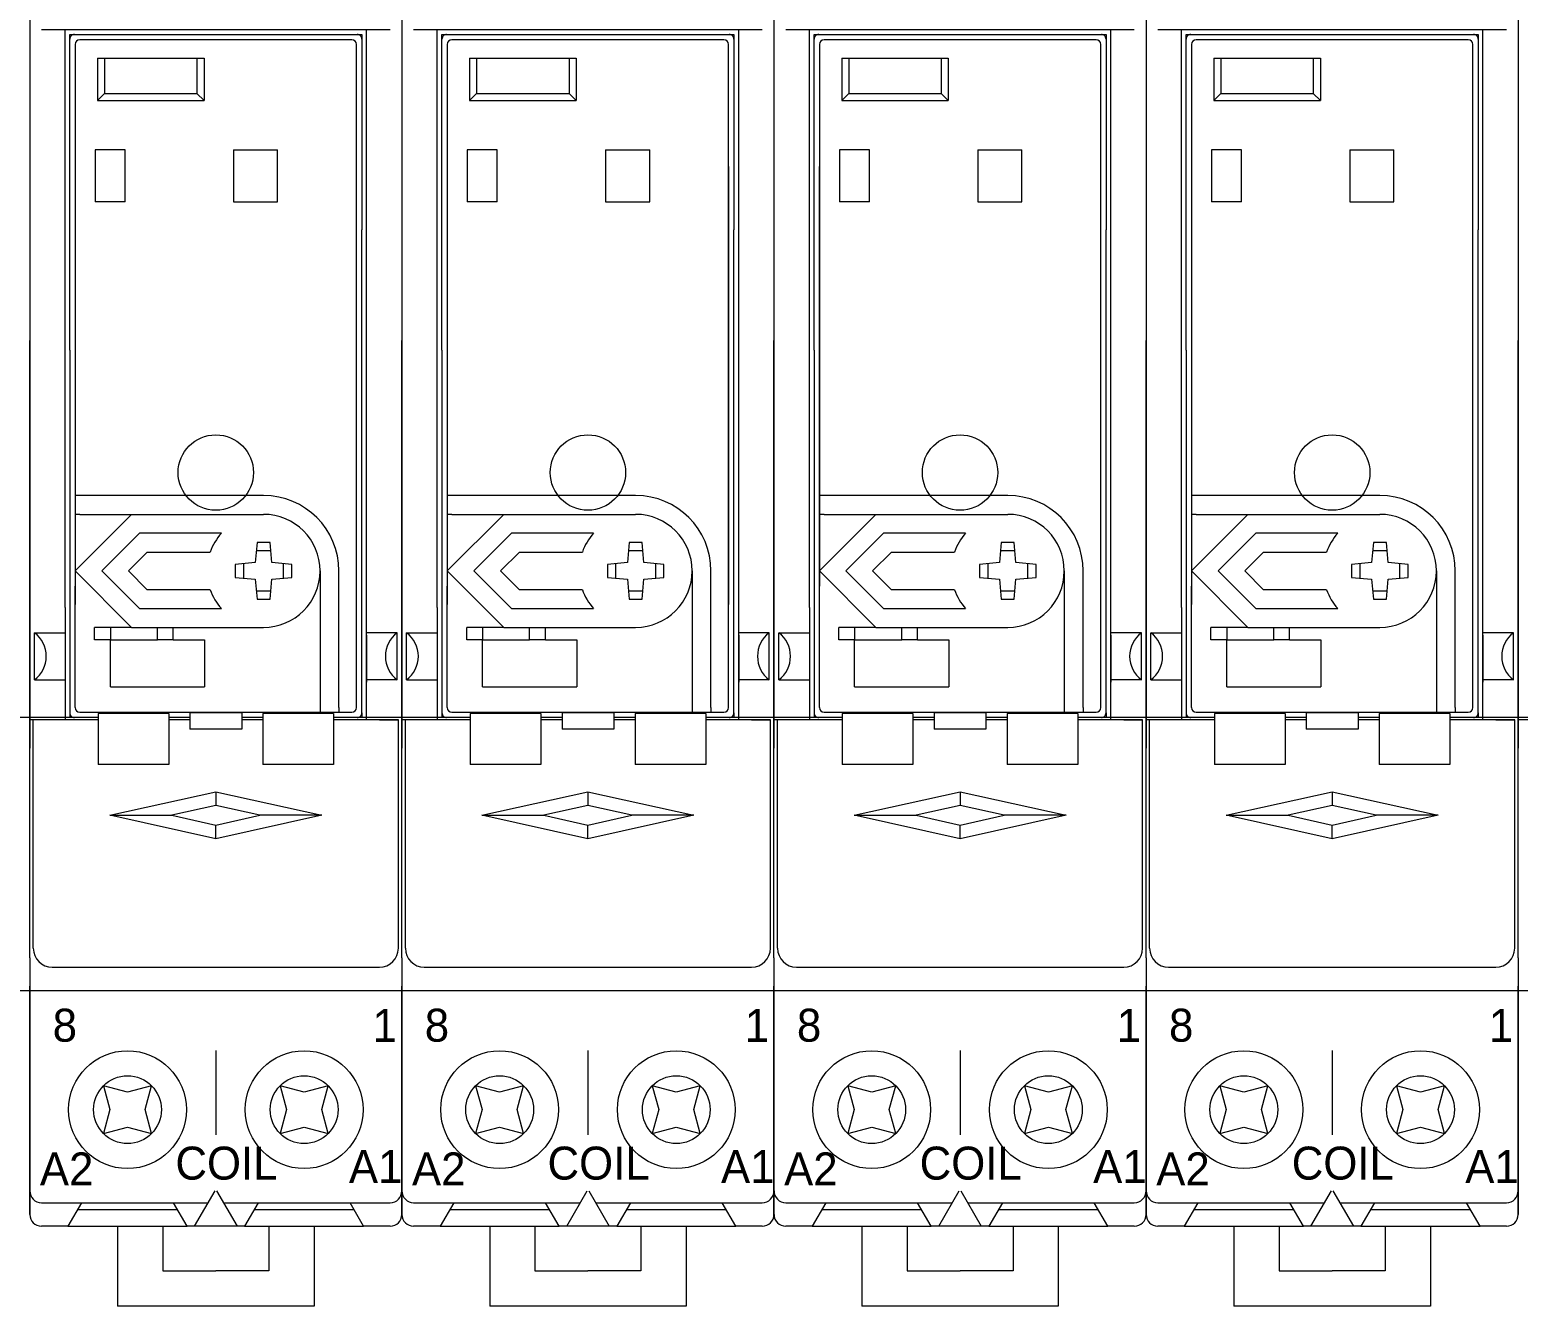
# Model space of a CAD drawing. Header units: millimetres. Extents: x -6000 to 26000, y -6000 to 26000.
# Drawn here: x 130.86 to 139.65, y -4574.49 to -4566.96 of the extents above; entities that cross this region are included whole.
import ezdxf

# ---------------------------------------------------------------- set-up
doc = ezdxf.new("R2010")
doc.units = ezdxf.units.MM
doc.header["$MEASUREMENT"] = 0
doc.linetypes.add('HIDDEN2', pattern=[2.38125, 1.5875, -0.79375])
doc.layers.add('Чертеж и Рисунок_Ном._пера__1', color=7, linetype='Continuous', lineweight=15)
doc.layers.add('Чертеж и Рисунок_Ном._пера__7', color=7, linetype='Continuous', lineweight=15)
doc.styles.add('СГЕНЕРИР_СТИЛЬ_3', font='')
doc.styles.get('СГЕНЕРИР_СТИЛЬ_3').set_extended_font_data('Arial')

msp = doc.modelspace()

# ---------------------------------------------------------------- linework, layer by layer
at = {"layer": 'Чертеж и Рисунок_Ном._пера__7', "color": 7, "linetype": 'Continuous', "lineweight": 15}
for p, q in [((130.8579, -4562.7056), (130.8579, -4568.791)), ((130.8579, -4562.7056), (130.8579, -4568.791)), ((133.0556, -4562.7056), (133.0556, -4568.791)), ((133.0556, -4562.7056), (133.0556, -4568.791)), ((135.2534, -4562.7056), (135.2534, -4568.791)), ((135.2534, -4562.7056), (135.2534, -4568.791)), ((137.4512, -4562.7056), (137.4512, -4568.791)), ((137.4512, -4562.7056), (137.4512, -4568.791)), ((139.649, -4562.7056), (139.649, -4568.791)), ((139.649, -4562.7056), (139.649, -4568.791)), ((132.9861, -4566.9551), (130.9274, -4566.9551)), ((131.0665, -4570.3662), (131.0665, -4566.9551)), ((131.0943, -4567.0107), (131.0943, -4566.9829)), ((131.0943, -4566.9829), (132.8192, -4566.9829)), ((132.7913, -4566.9829), (132.8192, -4566.9829)), ((132.8192, -4566.9829), (132.8192, -4567.0107)), ((132.8192, -4566.9829), (132.8192, -4568.1374)), ((132.847, -4571.0307), (132.847, -4566.9551)), ((135.1839, -4566.9551), (133.1252, -4566.9551)), ((133.2643, -4570.3662), (133.2643, -4566.9551)), ((133.2921, -4567.0107), (133.2921, -4566.9829)), ((133.2921, -4566.9829), (135.0169, -4566.9829)), ((134.9891, -4566.9829), (135.0169, -4566.9829)), ((135.0169, -4566.9829), (135.0169, -4567.0107)), ((135.0169, -4566.9829), (135.0169, -4568.1374)), ((135.0448, -4571.0307), (135.0448, -4566.9551)), ((137.3816, -4566.9551), (135.323, -4566.9551)), ((135.4621, -4570.3662), (135.4621, -4566.9551)), ((135.4899, -4567.0107), (135.4899, -4566.9829)), ((135.4899, -4566.9829), (137.2147, -4566.9829)), ((137.1869, -4566.9829), (137.2147, -4566.9829)), ((137.2147, -4566.9829), (137.2147, -4567.0107)), ((137.2147, -4566.9829), (137.2147, -4568.1374)), ((137.2425, -4571.0307), (137.2425, -4566.9551)), ((139.5794, -4566.9551), (137.5207, -4566.9551)), ((137.6598, -4570.3662), (137.6598, -4566.9551)), ((137.6877, -4567.0107), (137.6877, -4566.9829)), ((137.6877, -4566.9829), (139.4125, -4566.9829)), ((139.3847, -4566.9829), (139.4125, -4566.9829)), ((139.4125, -4566.9829), (139.4125, -4567.0107)), ((139.4125, -4566.9829), (139.4125, -4568.1374)), ((139.4403, -4571.0307), (139.4403, -4566.9551)), ((131.0943, -4567.6923), (131.0943, -4567.0107)), ((131.1256, -4567.042), (131.1256, -4569.7058)), ((132.76, -4567.0142), (131.1534, -4567.0142)), ((132.7879, -4570.9577), (132.7879, -4567.042)), ((133.2921, -4567.6923), (133.2921, -4567.0107)), ((133.3234, -4567.042), (133.3234, -4569.7058)), ((134.9578, -4567.0142), (133.3512, -4567.0142)), ((134.9856, -4570.9577), (134.9856, -4567.042)), ((135.4899, -4567.6923), (135.4899, -4567.0107)), ((135.5212, -4567.042), (135.5212, -4569.7058)), ((137.1556, -4567.0142), (135.549, -4567.0142)), ((137.1834, -4570.9577), (137.1834, -4567.042)), ((137.6877, -4567.6923), (137.6877, -4567.0107)), ((137.719, -4567.042), (137.719, -4569.7058)), ((139.3534, -4567.0142), (137.7468, -4567.0142)), ((139.3812, -4570.9577), (139.3812, -4567.042)), ((131.2578, -4567.122), (131.8872, -4567.122)), ((131.2578, -4567.122), (131.2578, -4567.3724)), ((131.2995, -4567.122), (131.2995, -4567.3306)), ((131.8455, -4567.122), (131.8455, -4567.3306)), ((131.8872, -4567.122), (131.8872, -4567.3724)), ((133.4555, -4567.122), (134.085, -4567.122)), ((133.4555, -4567.122), (133.4555, -4567.3724)), ((133.4973, -4567.122), (133.4973, -4567.3306)), ((134.0432, -4567.122), (134.0432, -4567.3306)), ((134.085, -4567.122), (134.085, -4567.3724)), ((135.6533, -4567.122), (136.2827, -4567.122)), ((135.6533, -4567.122), (135.6533, -4567.3724)), ((135.6951, -4567.122), (135.6951, -4567.3306)), ((136.241, -4567.122), (136.241, -4567.3306)), ((136.2827, -4567.122), (136.2827, -4567.3724)), ((137.8511, -4567.122), (138.4805, -4567.122)), ((137.8511, -4567.122), (137.8511, -4567.3724)), ((137.8928, -4567.122), (137.8928, -4567.3306)), ((138.4388, -4567.122), (138.4388, -4567.3306)), ((138.4805, -4567.122), (138.4805, -4567.3724)), ((131.2578, -4567.3724), (131.2995, -4567.3306)), ((131.2995, -4567.3306), (131.8455, -4567.3306)), ((131.8872, -4567.3724), (131.8455, -4567.3306)), ((133.4555, -4567.3724), (133.4973, -4567.3306)), ((133.4973, -4567.3306), (134.0432, -4567.3306)), ((134.085, -4567.3724), (134.0432, -4567.3306)), ((135.6533, -4567.3724), (135.6951, -4567.3306)), ((135.6951, -4567.3306), (136.241, -4567.3306)), ((136.2827, -4567.3724), (136.241, -4567.3306)), ((137.8511, -4567.3724), (137.8928, -4567.3306)), ((137.8928, -4567.3306), (138.4388, -4567.3306)), ((138.4805, -4567.3724), (138.4388, -4567.3306)), ((131.2578, -4567.3724), (131.8872, -4567.3724)), ((133.4555, -4567.3724), (134.085, -4567.3724)), ((135.6533, -4567.3724), (136.2827, -4567.3724)), ((137.8511, -4567.3724), (138.4805, -4567.3724)), ((131.4212, -4567.6645), (131.2439, -4567.6645)), ((131.2439, -4567.6645), (131.2439, -4567.9705)), ((131.4212, -4567.9705), (131.4212, -4567.6645)), ((132.0611, -4567.6645), (132.3219, -4567.6645)), ((132.0611, -4567.6645), (132.0611, -4567.9705)), ((132.3219, -4567.9705), (132.3219, -4567.6645)), ((133.619, -4567.6645), (133.4416, -4567.6645)), ((133.4416, -4567.6645), (133.4416, -4567.9705)), ((133.619, -4567.9705), (133.619, -4567.6645)), ((134.2588, -4567.6645), (134.5197, -4567.6645)), ((134.2588, -4567.6645), (134.2588, -4567.9705)), ((134.5197, -4567.9705), (134.5197, -4567.6645)), ((135.8168, -4567.6645), (135.6394, -4567.6645)), ((135.6394, -4567.6645), (135.6394, -4567.9705)), ((135.8168, -4567.9705), (135.8168, -4567.6645)), ((136.4566, -4567.6645), (136.7174, -4567.6645)), ((136.4566, -4567.6645), (136.4566, -4567.9705)), ((136.7174, -4567.9705), (136.7174, -4567.6645)), ((138.0145, -4567.6645), (137.8372, -4567.6645)), ((137.8372, -4567.6645), (137.8372, -4567.9705)), ((138.0145, -4567.9705), (138.0145, -4567.6645)), ((138.6544, -4567.6645), (138.9152, -4567.6645)), ((138.6544, -4567.6645), (138.6544, -4567.9705)), ((138.9152, -4567.9705), (138.9152, -4567.6645)), ((131.0943, -4568.1374), (131.0943, -4567.6923)), ((131.1254, -4567.7618), (131.1254, -4570.3491)), ((132.7881, -4570.3491), (132.7881, -4567.7618)), ((133.2921, -4568.1374), (133.2921, -4567.6923)), ((133.3232, -4567.7618), (133.3232, -4570.3491)), ((134.9859, -4570.3491), (134.9859, -4567.7618)), ((135.4899, -4568.1374), (135.4899, -4567.6923)), ((135.521, -4567.7618), (135.521, -4570.3491)), ((137.1836, -4570.3491), (137.1836, -4567.7618)), ((137.6877, -4568.1374), (137.6877, -4567.6923)), ((137.7187, -4567.7618), (137.7187, -4570.3491)), ((139.3814, -4570.3491), (139.3814, -4567.7618)), ((131.4212, -4567.9705), (131.2439, -4567.9705)), ((132.0611, -4567.9705), (132.3219, -4567.9705)), ((133.619, -4567.9705), (133.4416, -4567.9705)), ((134.2588, -4567.9705), (134.5197, -4567.9705)), ((135.8168, -4567.9705), (135.6394, -4567.9705)), ((136.4566, -4567.9705), (136.7174, -4567.9705)), ((138.0145, -4567.9705), (137.8372, -4567.9705)), ((138.6544, -4567.9705), (138.9152, -4567.9705)), ((131.0943, -4568.8468), (131.0943, -4568.1374)), ((132.8192, -4570.989), (132.8192, -4568.1374)), ((133.2921, -4568.8468), (133.2921, -4568.1374)), ((135.0169, -4570.989), (135.0169, -4568.1374)), ((135.4899, -4568.8468), (135.4899, -4568.1374)), ((137.2147, -4570.989), (137.2147, -4568.1374)), ((137.6877, -4568.8468), (137.6877, -4568.1374)), ((139.4125, -4570.989), (139.4125, -4568.1374)), ((130.8579, -4572.4356), (130.8579, -4568.791)), ((130.8579, -4568.791), (130.8579, -4571.0585)), ((133.0556, -4572.4356), (133.0556, -4568.791)), ((133.0556, -4568.791), (133.0556, -4571.0585)), ((135.2534, -4572.4356), (135.2534, -4568.791)), ((135.2534, -4568.791), (135.2534, -4571.0585)), ((137.4512, -4572.4356), (137.4512, -4568.791)), ((137.4512, -4568.791), (137.4512, -4571.0585)), ((139.649, -4572.4356), (139.649, -4568.791)), ((139.649, -4568.791), (139.649, -4571.0585)), ((131.0943, -4568.8468), (131.0943, -4571.0168)), ((133.2921, -4568.8468), (133.2921, -4571.0168)), ((135.4899, -4568.8468), (135.4899, -4571.0168)), ((137.6877, -4568.8468), (137.6877, -4571.0168)), ((131.1534, -4569.7058), (131.1256, -4569.7058)), ((131.1256, -4569.7058), (131.1256, -4569.8171)), ((132.2384, -4569.7058), (131.1534, -4569.7058)), ((133.3512, -4569.7058), (133.3234, -4569.7058)), ((133.3234, -4569.7058), (133.3234, -4569.8171)), ((134.4362, -4569.7058), (133.3512, -4569.7058)), ((135.549, -4569.7058), (135.5212, -4569.7058)), ((135.5212, -4569.7058), (135.5212, -4569.8171)), ((136.634, -4569.7058), (135.549, -4569.7058)), ((137.7468, -4569.7058), (137.719, -4569.7058)), ((137.719, -4569.7058), (137.719, -4569.8171)), ((138.8318, -4569.7058), (137.7468, -4569.7058)), ((131.1534, -4569.8171), (131.1256, -4569.8171)), ((131.1256, -4569.8171), (131.1256, -4570.1509)), ((131.1256, -4570.1509), (131.4595, -4569.8171)), ((131.1534, -4569.8171), (132.2384, -4569.8171)), ((133.3512, -4569.8171), (133.3234, -4569.8171)), ((133.3234, -4569.8171), (133.3234, -4570.1509)), ((133.3234, -4570.1509), (133.6572, -4569.8171)), ((133.3512, -4569.8171), (134.4362, -4569.8171)), ((135.549, -4569.8171), (135.5212, -4569.8171)), ((135.5212, -4569.8171), (135.5212, -4570.1509)), ((135.5212, -4570.1509), (135.855, -4569.8171)), ((135.549, -4569.8171), (136.634, -4569.8171)), ((137.7468, -4569.8171), (137.719, -4569.8171)), ((137.719, -4569.8171), (137.719, -4570.1509)), ((137.719, -4570.1509), (138.0528, -4569.8171)), ((137.7468, -4569.8171), (138.8318, -4569.8171)), ((131.5056, -4569.9283), (131.283, -4570.1509)), ((131.9896, -4569.9283), (131.5056, -4569.9283)), ((133.7033, -4569.9283), (133.4808, -4570.1509)), ((134.1874, -4569.9283), (133.7033, -4569.9283)), ((135.9011, -4569.9283), (135.6786, -4570.1509)), ((136.3851, -4569.9283), (135.9011, -4569.9283)), ((138.0989, -4569.9283), (137.8763, -4570.1509)), ((138.5829, -4569.9283), (138.0989, -4569.9283)), ((131.4404, -4570.1509), (131.5516, -4570.0396)), ((131.5516, -4570.0396), (131.9237, -4570.0396)), ((132.2002, -4569.984), (132.1898, -4570.1023)), ((132.2809, -4570.0324), (132.1959, -4570.0324)), ((132.2767, -4569.984), (132.2002, -4569.984)), ((132.287, -4570.1023), (132.2767, -4569.984)), ((133.6381, -4570.1509), (133.7494, -4570.0396)), ((133.7494, -4570.0396), (134.1215, -4570.0396)), ((134.3979, -4569.984), (134.3876, -4570.1023)), ((134.4787, -4570.0324), (134.3937, -4570.0324)), ((134.4744, -4569.984), (134.3979, -4569.984)), ((134.4848, -4570.1023), (134.4744, -4569.984)), ((135.8359, -4570.1509), (135.9472, -4570.0396)), ((135.9472, -4570.0396), (136.3192, -4570.0396)), ((136.5957, -4569.984), (136.5854, -4570.1023)), ((136.6765, -4570.0324), (136.5915, -4570.0324)), ((136.6722, -4569.984), (136.5957, -4569.984)), ((136.6826, -4570.1023), (136.6722, -4569.984)), ((138.0337, -4570.1509), (138.145, -4570.0396)), ((138.145, -4570.0396), (138.517, -4570.0396)), ((138.7935, -4569.984), (138.7832, -4570.1023)), ((138.8742, -4570.0324), (138.7893, -4570.0324)), ((138.87, -4569.984), (138.7935, -4569.984)), ((138.8804, -4570.1023), (138.87, -4569.984)), ((131.1256, -4570.1509), (131.1256, -4570.2411)), ((131.1256, -4570.1509), (131.4595, -4570.4847)), ((131.283, -4570.1509), (131.5056, -4570.3735)), ((131.5516, -4570.2622), (131.4404, -4570.1509)), ((132.1898, -4570.1023), (132.0715, -4570.1126)), ((132.0715, -4570.1126), (132.0715, -4570.1891)), ((132.12, -4570.1084), (132.12, -4570.1934)), ((132.4053, -4570.1126), (132.287, -4570.1023)), ((132.3569, -4570.1934), (132.3569, -4570.1084)), ((132.4053, -4570.1891), (132.4053, -4570.1126)), ((132.5723, -4570.1509), (132.5723, -4570.9577)), ((132.6835, -4570.9577), (132.6835, -4570.1509)), ((133.3234, -4570.1509), (133.3234, -4570.2411)), ((133.3234, -4570.1509), (133.6572, -4570.4847)), ((133.4808, -4570.1509), (133.7033, -4570.3735)), ((133.7494, -4570.2622), (133.6381, -4570.1509)), ((134.3876, -4570.1023), (134.2693, -4570.1126)), ((134.2693, -4570.1126), (134.2693, -4570.1891)), ((134.3177, -4570.1084), (134.3177, -4570.1934)), ((134.6031, -4570.1126), (134.4848, -4570.1023)), ((134.5547, -4570.1934), (134.5547, -4570.1084)), ((134.6031, -4570.1891), (134.6031, -4570.1126)), ((134.77, -4570.1509), (134.77, -4570.9577)), ((134.8813, -4570.9577), (134.8813, -4570.1509)), ((135.5212, -4570.1509), (135.5212, -4570.2411)), ((135.5212, -4570.1509), (135.855, -4570.4847)), ((135.6786, -4570.1509), (135.9011, -4570.3735)), ((135.9472, -4570.2622), (135.8359, -4570.1509)), ((136.5854, -4570.1023), (136.4671, -4570.1126)), ((136.4671, -4570.1126), (136.4671, -4570.1891)), ((136.5155, -4570.1084), (136.5155, -4570.1934)), ((136.8009, -4570.1126), (136.6826, -4570.1023)), ((136.7524, -4570.1934), (136.7524, -4570.1084)), ((136.8009, -4570.1891), (136.8009, -4570.1126)), ((136.9678, -4570.1509), (136.9678, -4570.9577)), ((137.0791, -4570.9577), (137.0791, -4570.1509)), ((137.719, -4570.1509), (137.719, -4570.2411)), ((137.719, -4570.1509), (138.0528, -4570.4847)), ((137.8763, -4570.1509), (138.0989, -4570.3735)), ((138.145, -4570.2622), (138.0337, -4570.1509)), ((138.7832, -4570.1023), (138.6648, -4570.1126)), ((138.6648, -4570.1126), (138.6648, -4570.1891)), ((138.7133, -4570.1084), (138.7133, -4570.1934)), ((138.9987, -4570.1126), (138.8804, -4570.1023)), ((138.9502, -4570.1934), (138.9502, -4570.1084)), ((138.9987, -4570.1891), (138.9987, -4570.1126)), ((139.1656, -4570.1509), (139.1656, -4570.9577)), ((139.2769, -4570.9577), (139.2769, -4570.1509)), ((132.0715, -4570.1891), (132.1898, -4570.1995)), ((132.1898, -4570.1995), (132.2002, -4570.3178)), ((132.2767, -4570.3178), (132.287, -4570.1995)), ((132.287, -4570.1995), (132.4053, -4570.1891)), ((134.2693, -4570.1891), (134.3876, -4570.1995)), ((134.3876, -4570.1995), (134.3979, -4570.3178)), ((134.4744, -4570.3178), (134.4848, -4570.1995)), ((134.4848, -4570.1995), (134.6031, -4570.1891)), ((136.4671, -4570.1891), (136.5854, -4570.1995)), ((136.5854, -4570.1995), (136.5957, -4570.3178)), ((136.6722, -4570.3178), (136.6826, -4570.1995)), ((136.6826, -4570.1995), (136.8009, -4570.1891)), ((138.6648, -4570.1891), (138.7832, -4570.1995)), ((138.7832, -4570.1995), (138.7935, -4570.3178)), ((138.87, -4570.3178), (138.8804, -4570.1995)), ((138.8804, -4570.1995), (138.9987, -4570.1891)), ((131.1256, -4570.9577), (131.1256, -4570.2411)), ((131.9237, -4570.2622), (131.5516, -4570.2622)), ((132.1959, -4570.2694), (132.2809, -4570.2694)), ((132.2002, -4570.3178), (132.2767, -4570.3178)), ((133.3234, -4570.9577), (133.3234, -4570.2411)), ((134.1215, -4570.2622), (133.7494, -4570.2622)), ((134.3937, -4570.2694), (134.4787, -4570.2694)), ((134.3979, -4570.3178), (134.4744, -4570.3178)), ((135.5212, -4570.9577), (135.5212, -4570.2411)), ((136.3192, -4570.2622), (135.9472, -4570.2622)), ((136.5915, -4570.2694), (136.6765, -4570.2694)), ((136.5957, -4570.3178), (136.6722, -4570.3178)), ((137.719, -4570.9577), (137.719, -4570.2411)), ((138.517, -4570.2622), (138.145, -4570.2622)), ((138.7893, -4570.2694), (138.8742, -4570.2694)), ((138.7935, -4570.3178), (138.87, -4570.3178)), ((131.0665, -4570.3662), (131.0665, -4571.0307)), ((131.5056, -4570.3735), (131.9896, -4570.3735)), ((133.2643, -4570.3662), (133.2643, -4571.0307)), ((133.7033, -4570.3735), (134.1874, -4570.3735)), ((135.4621, -4570.3662), (135.4621, -4571.0307)), ((135.9011, -4570.3735), (136.3851, -4570.3735)), ((137.6598, -4570.3662), (137.6598, -4571.0307)), ((138.0989, -4570.3735), (138.5829, -4570.3735)), ((131.3343, -4570.4847), (131.2411, -4570.4847)), ((131.2411, -4570.5578), (131.2411, -4570.4847)), ((131.3343, -4570.4847), (131.3343, -4570.5578)), ((131.4595, -4570.4847), (131.3343, -4570.4847)), ((131.4595, -4570.4847), (132.2384, -4570.4847)), ((131.6125, -4570.5578), (131.6125, -4570.4847)), ((131.7056, -4570.5578), (131.7056, -4570.4847)), ((133.532, -4570.4847), (133.4389, -4570.4847)), ((133.4389, -4570.5578), (133.4389, -4570.4847)), ((133.532, -4570.4847), (133.532, -4570.5578)), ((133.6572, -4570.4847), (133.532, -4570.4847)), ((133.6572, -4570.4847), (134.4362, -4570.4847)), ((133.8102, -4570.5578), (133.8102, -4570.4847)), ((133.9034, -4570.5578), (133.9034, -4570.4847)), ((135.7298, -4570.4847), (135.6366, -4570.4847)), ((135.6366, -4570.5578), (135.6366, -4570.4847)), ((135.7298, -4570.4847), (135.7298, -4570.5578)), ((135.855, -4570.4847), (135.7298, -4570.4847)), ((135.855, -4570.4847), (136.634, -4570.4847)), ((136.008, -4570.5578), (136.008, -4570.4847)), ((136.1012, -4570.5578), (136.1012, -4570.4847)), ((137.9276, -4570.4847), (137.8344, -4570.4847)), ((137.8344, -4570.5578), (137.8344, -4570.4847)), ((137.9276, -4570.4847), (137.9276, -4570.5578)), ((138.0528, -4570.4847), (137.9276, -4570.4847)), ((138.0528, -4570.4847), (138.8318, -4570.4847)), ((138.2058, -4570.5578), (138.2058, -4570.4847)), ((138.299, -4570.5578), (138.299, -4570.4847)), ((130.8857, -4570.7942), (130.8857, -4570.516)), ((130.8857, -4570.516), (131.0665, -4570.516)), ((131.3343, -4570.5578), (131.2411, -4570.5578)), ((131.3343, -4570.5578), (131.6125, -4570.5578)), ((131.3343, -4570.836), (131.3343, -4570.5578)), ((131.7056, -4570.5578), (131.6125, -4570.5578)), ((131.7056, -4570.5578), (131.8134, -4570.5578)), ((131.8134, -4570.5578), (131.8907, -4570.5578)), ((131.8907, -4570.5578), (131.8907, -4570.836)), ((133.0278, -4570.516), (132.847, -4570.516)), ((132.847, -4570.5299), (132.847, -4570.8081)), ((133.0278, -4570.7942), (133.0278, -4570.516)), ((133.0834, -4570.7942), (133.0834, -4570.516)), ((133.0834, -4570.516), (133.2643, -4570.516)), ((133.532, -4570.5578), (133.4389, -4570.5578)), ((133.532, -4570.5578), (133.8102, -4570.5578)), ((133.532, -4570.836), (133.532, -4570.5578)), ((133.9034, -4570.5578), (133.8102, -4570.5578)), ((133.9034, -4570.5578), (134.0112, -4570.5578)), ((134.0112, -4570.5578), (134.0884, -4570.5578)), ((134.0884, -4570.5578), (134.0884, -4570.836)), ((135.2256, -4570.516), (135.0448, -4570.516)), ((135.0448, -4570.5299), (135.0448, -4570.8081)), ((135.2256, -4570.7942), (135.2256, -4570.516)), ((135.2812, -4570.7942), (135.2812, -4570.516)), ((135.2812, -4570.516), (135.4621, -4570.516)), ((135.7298, -4570.5578), (135.6366, -4570.5578)), ((135.7298, -4570.5578), (136.008, -4570.5578)), ((135.7298, -4570.836), (135.7298, -4570.5578)), ((136.1012, -4570.5578), (136.008, -4570.5578)), ((136.1012, -4570.5578), (136.209, -4570.5578)), ((136.209, -4570.5578), (136.2862, -4570.5578)), ((136.2862, -4570.5578), (136.2862, -4570.836)), ((137.4234, -4570.516), (137.2425, -4570.516)), ((137.2425, -4570.5299), (137.2425, -4570.8081)), ((137.4234, -4570.7942), (137.4234, -4570.516)), ((137.479, -4570.7942), (137.479, -4570.516)), ((137.479, -4570.516), (137.6598, -4570.516)), ((137.9276, -4570.5578), (137.8344, -4570.5578)), ((137.9276, -4570.5578), (138.2058, -4570.5578)), ((137.9276, -4570.836), (137.9276, -4570.5578)), ((138.299, -4570.5578), (138.2058, -4570.5578)), ((138.299, -4570.5578), (138.4067, -4570.5578)), ((138.4067, -4570.5578), (138.484, -4570.5578)), ((138.484, -4570.5578), (138.484, -4570.836)), ((139.6212, -4570.516), (139.4403, -4570.516)), ((139.4403, -4570.5299), (139.4403, -4570.8081)), ((139.6212, -4570.7942), (139.6212, -4570.516)), ((130.8857, -4570.7942), (131.0665, -4570.7942)), ((131.3343, -4570.836), (131.8879, -4570.836)), ((131.8879, -4570.836), (131.8907, -4570.836)), ((133.0278, -4570.7942), (132.847, -4570.7942)), ((133.0834, -4570.7942), (133.2643, -4570.7942)), ((133.532, -4570.836), (134.0857, -4570.836)), ((134.0857, -4570.836), (134.0884, -4570.836)), ((135.2256, -4570.7942), (135.0448, -4570.7942)), ((135.2812, -4570.7942), (135.4621, -4570.7942)), ((135.7298, -4570.836), (136.2835, -4570.836)), ((136.2835, -4570.836), (136.2862, -4570.836)), ((137.4234, -4570.7942), (137.2425, -4570.7942)), ((137.479, -4570.7942), (137.6598, -4570.7942)), ((137.9276, -4570.836), (138.4813, -4570.836)), ((138.4813, -4570.836), (138.484, -4570.836)), ((139.6212, -4570.7942), (139.4403, -4570.7942)), ((130.8579, -4570.9194), (130.8579, -4571.0585)), ((133.0556, -4570.9194), (133.0556, -4571.0585)), ((135.2534, -4570.9194), (135.2534, -4571.0585)), ((137.4512, -4570.9194), (137.4512, -4571.0585)), ((139.649, -4570.9194), (139.649, -4571.0585)), ((130.8579, -4571.0168), (130.4545, -4571.0168)), ((131.2612, -4571.0168), (130.8579, -4571.0168)), ((131.2612, -4571.0168), (131.0943, -4571.0168)), ((131.1534, -4570.9855), (131.928, -4570.9855)), ((131.2612, -4570.9937), (131.2612, -4571.295)), ((131.6785, -4570.9937), (131.2612, -4570.9937)), ((131.6785, -4570.9937), (131.6785, -4571.295)), ((131.8037, -4571.0168), (131.6785, -4571.0168)), ((131.8037, -4570.9889), (131.8037, -4571.0863)), ((132.1098, -4570.9889), (131.8037, -4570.9889)), ((131.928, -4570.9855), (132.5723, -4570.9855)), ((132.1098, -4570.9889), (132.1098, -4571.0863)), ((132.2349, -4571.0168), (132.1098, -4571.0168)), ((132.2349, -4571.0168), (132.1098, -4571.0168)), ((132.6522, -4570.9937), (132.2349, -4570.9937)), ((132.2349, -4570.9937), (132.2349, -4571.295)), ((132.5723, -4570.9577), (132.5723, -4570.9855)), ((132.5723, -4570.9855), (132.6835, -4570.9855)), ((132.6522, -4570.9937), (132.6522, -4571.295)), ((132.8192, -4571.0168), (132.6522, -4571.0168)), ((133.0556, -4571.0168), (132.6522, -4571.0168)), ((132.6835, -4570.9577), (132.6835, -4570.9855)), ((132.6835, -4570.9855), (132.76, -4570.9855)), ((132.8192, -4570.989), (132.8192, -4571.0168)), ((133.459, -4571.0168), (133.0556, -4571.0168)), ((133.459, -4571.0168), (133.2921, -4571.0168)), ((133.3512, -4570.9855), (134.1258, -4570.9855)), ((133.459, -4570.9937), (133.459, -4571.295)), ((133.8763, -4570.9937), (133.459, -4570.9937)), ((133.8763, -4570.9937), (133.8763, -4571.295)), ((134.0015, -4571.0168), (133.8763, -4571.0168)), ((134.0015, -4570.9889), (134.0015, -4571.0863)), ((134.3075, -4570.9889), (134.0015, -4570.9889)), ((134.1258, -4570.9855), (134.77, -4570.9855)), ((134.3075, -4570.9889), (134.3075, -4571.0863)), ((134.4327, -4571.0168), (134.3075, -4571.0168)), ((134.4327, -4571.0168), (134.3075, -4571.0168)), ((134.85, -4570.9937), (134.4327, -4570.9937)), ((134.4327, -4570.9937), (134.4327, -4571.295)), ((134.77, -4570.9577), (134.77, -4570.9855)), ((134.77, -4570.9855), (134.8813, -4570.9855)), ((134.85, -4570.9937), (134.85, -4571.295)), ((135.0169, -4571.0168), (134.85, -4571.0168)), ((135.2534, -4571.0168), (134.85, -4571.0168)), ((134.8813, -4570.9577), (134.8813, -4570.9855)), ((134.8813, -4570.9855), (134.9578, -4570.9855)), ((135.0169, -4570.989), (135.0169, -4571.0168)), ((135.6568, -4571.0168), (135.2534, -4571.0168)), ((135.6568, -4571.0168), (135.4899, -4571.0168)), ((135.549, -4570.9855), (136.3236, -4570.9855)), ((135.6568, -4570.9937), (135.6568, -4571.295)), ((136.0741, -4570.9937), (135.6568, -4570.9937)), ((136.0741, -4570.9937), (136.0741, -4571.295)), ((136.1993, -4571.0168), (136.0741, -4571.0168)), ((136.1993, -4570.9889), (136.1993, -4571.0863)), ((136.5053, -4570.9889), (136.1993, -4570.9889)), ((136.3236, -4570.9855), (136.9678, -4570.9855)), ((136.5053, -4570.9889), (136.5053, -4571.0863)), ((136.6305, -4571.0168), (136.5053, -4571.0168)), ((136.6305, -4571.0168), (136.5053, -4571.0168)), ((137.0478, -4570.9937), (136.6305, -4570.9937)), ((136.6305, -4570.9937), (136.6305, -4571.295)), ((136.9678, -4570.9577), (136.9678, -4570.9855)), ((136.9678, -4570.9855), (137.0791, -4570.9855)), ((137.0478, -4570.9937), (137.0478, -4571.295)), ((137.2147, -4571.0168), (137.0478, -4571.0168)), ((137.4512, -4571.0168), (137.0478, -4571.0168)), ((137.0791, -4570.9577), (137.0791, -4570.9855)), ((137.0791, -4570.9855), (137.1556, -4570.9855)), ((137.2147, -4570.989), (137.2147, -4571.0168)), ((137.8546, -4571.0168), (137.4512, -4571.0168)), ((137.8546, -4571.0168), (137.6877, -4571.0168)), ((137.7468, -4570.9855), (138.5214, -4570.9855)), ((137.8546, -4570.9937), (137.8546, -4571.295)), ((138.2719, -4570.9937), (137.8546, -4570.9937)), ((138.2719, -4570.9937), (138.2719, -4571.295)), ((138.3971, -4571.0168), (138.2719, -4571.0168)), ((138.3971, -4570.9889), (138.3971, -4571.0863)), ((138.7031, -4570.9889), (138.3971, -4570.9889)), ((138.5214, -4570.9855), (139.1656, -4570.9855)), ((138.7031, -4570.9889), (138.7031, -4571.0863)), ((138.8283, -4571.0168), (138.7031, -4571.0168)), ((138.8283, -4571.0168), (138.7031, -4571.0168)), ((139.2456, -4570.9937), (138.8283, -4570.9937)), ((138.8283, -4570.9937), (138.8283, -4571.295)), ((139.1656, -4570.9577), (139.1656, -4570.9855)), ((139.1656, -4570.9855), (139.2769, -4570.9855)), ((139.2456, -4570.9937), (139.2456, -4571.295)), ((139.4125, -4571.0168), (139.2456, -4571.0168)), ((139.649, -4571.0168), (139.2456, -4571.0168)), ((139.2769, -4570.9577), (139.2769, -4570.9855)), ((139.2769, -4570.9855), (139.3534, -4570.9855)), ((139.4125, -4570.989), (139.4125, -4571.0168)), ((140.0524, -4571.0168), (139.649, -4571.0168)), ((131.2612, -4571.0307), (130.8579, -4571.0307)), ((130.8579, -4571.0585), (130.8579, -4571.1976)), ((130.8579, -4571.0585), (130.8579, -4571.1976)), ((130.8579, -4572.4356), (130.8579, -4571.1142)), ((130.99, -4571.0307), (130.8787, -4571.0307)), ((130.8787, -4571.5871), (130.8787, -4571.0307)), ((131.2612, -4571.0307), (130.99, -4571.0307)), ((131.8037, -4571.0307), (131.6785, -4571.0307)), ((131.8037, -4571.0307), (131.6785, -4571.0307)), ((132.1098, -4571.0863), (131.8037, -4571.0863)), ((132.2349, -4571.0307), (132.1098, -4571.0307)), ((132.2349, -4571.0307), (132.1098, -4571.0307)), ((133.0348, -4571.0307), (132.6522, -4571.0307)), ((132.9235, -4571.0307), (132.6522, -4571.0307)), ((132.9235, -4571.0307), (133.0348, -4571.0307)), ((133.0348, -4571.5871), (133.0348, -4571.0307)), ((133.459, -4571.0307), (133.0556, -4571.0307)), ((133.0556, -4571.0585), (133.0556, -4571.1976)), ((133.0556, -4571.0585), (133.0556, -4571.1976)), ((133.0556, -4572.4356), (133.0556, -4571.1142)), ((133.1878, -4571.0307), (133.0765, -4571.0307)), ((133.0765, -4571.5871), (133.0765, -4571.0307)), ((133.459, -4571.0307), (133.1878, -4571.0307)), ((134.0015, -4571.0307), (133.8763, -4571.0307)), ((134.0015, -4571.0307), (133.8763, -4571.0307)), ((134.3075, -4571.0863), (134.0015, -4571.0863)), ((134.4327, -4571.0307), (134.3075, -4571.0307)), ((134.4327, -4571.0307), (134.3075, -4571.0307)), ((135.2325, -4571.0307), (134.85, -4571.0307)), ((135.1213, -4571.0307), (134.85, -4571.0307)), ((135.1213, -4571.0307), (135.2325, -4571.0307)), ((135.2325, -4571.5871), (135.2325, -4571.0307)), ((135.6568, -4571.0307), (135.2534, -4571.0307)), ((135.2534, -4571.0585), (135.2534, -4571.1976)), ((135.2534, -4571.0585), (135.2534, -4571.1976)), ((135.2534, -4572.4356), (135.2534, -4571.1142)), ((135.3856, -4571.0307), (135.2743, -4571.0307)), ((135.2743, -4571.5871), (135.2743, -4571.0307)), ((135.6568, -4571.0307), (135.3856, -4571.0307)), ((136.1993, -4571.0307), (136.0741, -4571.0307)), ((136.1993, -4571.0307), (136.0741, -4571.0307)), ((136.5053, -4571.0863), (136.1993, -4571.0863)), ((136.6305, -4571.0307), (136.5053, -4571.0307)), ((136.6305, -4571.0307), (136.5053, -4571.0307)), ((137.4303, -4571.0307), (137.0478, -4571.0307)), ((137.319, -4571.0307), (137.0478, -4571.0307)), ((137.319, -4571.0307), (137.4303, -4571.0307)), ((137.4303, -4571.5871), (137.4303, -4571.0307)), ((137.8546, -4571.0307), (137.4512, -4571.0307)), ((137.4512, -4571.0585), (137.4512, -4571.1976)), ((137.4512, -4571.0585), (137.4512, -4571.1976)), ((137.4512, -4572.4356), (137.4512, -4571.1142)), ((137.5833, -4571.0307), (137.4721, -4571.0307)), ((137.4721, -4571.5871), (137.4721, -4571.0307)), ((137.8546, -4571.0307), (137.5833, -4571.0307)), ((138.3971, -4571.0307), (138.2719, -4571.0307)), ((138.3971, -4571.0307), (138.2719, -4571.0307)), ((138.7031, -4571.0863), (138.3971, -4571.0863)), ((138.8283, -4571.0307), (138.7031, -4571.0307)), ((138.8283, -4571.0307), (138.7031, -4571.0307)), ((139.6281, -4571.0307), (139.2456, -4571.0307)), ((139.5168, -4571.0307), (139.2456, -4571.0307)), ((139.5168, -4571.0307), (139.6281, -4571.0307)), ((139.6281, -4571.5871), (139.6281, -4571.0307)), ((140.0524, -4571.0307), (139.649, -4571.0307)), ((139.649, -4571.0585), (139.649, -4571.1976)), ((139.649, -4571.0585), (139.649, -4571.1976)), ((139.649, -4572.4356), (139.649, -4571.1142)), ((131.6785, -4571.295), (131.2612, -4571.295)), ((132.6522, -4571.295), (132.2349, -4571.295)), ((133.8763, -4571.295), (133.459, -4571.295)), ((134.85, -4571.295), (134.4327, -4571.295)), ((136.0741, -4571.295), (135.6568, -4571.295)), ((137.0478, -4571.295), (136.6305, -4571.295)), ((138.2719, -4571.295), (137.8546, -4571.295)), ((139.2456, -4571.295), (138.8283, -4571.295)), ((131.3308, -4571.5941), (131.9567, -4571.455)), ((131.9567, -4571.455), (132.5827, -4571.5941)), ((131.9567, -4571.455), (131.9567, -4571.5364)), ((133.5286, -4571.5941), (134.1545, -4571.455)), ((134.1545, -4571.455), (134.7805, -4571.5941)), ((134.1545, -4571.455), (134.1545, -4571.5364)), ((135.7263, -4571.5941), (136.3523, -4571.455)), ((136.3523, -4571.455), (136.9783, -4571.5941)), ((136.3523, -4571.455), (136.3523, -4571.5364)), ((137.9241, -4571.5941), (138.5501, -4571.455)), ((138.5501, -4571.455), (139.176, -4571.5941)), ((138.5501, -4571.455), (138.5501, -4571.5364)), ((131.9567, -4571.5364), (131.6971, -4571.5941)), ((132.2164, -4571.5941), (131.9567, -4571.5364)), ((134.1545, -4571.5364), (133.8949, -4571.5941)), ((134.4142, -4571.5941), (134.1545, -4571.5364)), ((136.3523, -4571.5364), (136.0927, -4571.5941)), ((136.6119, -4571.5941), (136.3523, -4571.5364)), ((138.5501, -4571.5364), (138.2904, -4571.5941)), ((138.8097, -4571.5941), (138.5501, -4571.5364)), ((130.8787, -4572.38), (130.8787, -4571.5871)), ((131.9567, -4571.7332), (131.3308, -4571.5941)), ((131.3308, -4571.5941), (131.6971, -4571.5941)), ((131.6971, -4571.5941), (131.9567, -4571.6518)), ((132.5827, -4571.5941), (131.9567, -4571.7332)), ((131.9567, -4571.6518), (132.2164, -4571.5941)), ((132.5827, -4571.5941), (132.2164, -4571.5941)), ((133.0348, -4572.38), (133.0348, -4571.5871)), ((133.0765, -4572.38), (133.0765, -4571.5871)), ((134.1545, -4571.7332), (133.5286, -4571.5941)), ((133.5286, -4571.5941), (133.8949, -4571.5941)), ((133.8949, -4571.5941), (134.1545, -4571.6518)), ((134.7805, -4571.5941), (134.1545, -4571.7332)), ((134.1545, -4571.6518), (134.4142, -4571.5941)), ((134.7805, -4571.5941), (134.4142, -4571.5941)), ((135.2325, -4572.38), (135.2325, -4571.5871)), ((135.2743, -4572.38), (135.2743, -4571.5871)), ((136.3523, -4571.7332), (135.7263, -4571.5941)), ((135.7263, -4571.5941), (136.0927, -4571.5941)), ((136.0927, -4571.5941), (136.3523, -4571.6518)), ((136.9783, -4571.5941), (136.3523, -4571.7332)), ((136.3523, -4571.6518), (136.6119, -4571.5941)), ((136.9783, -4571.5941), (136.6119, -4571.5941)), ((137.4303, -4572.38), (137.4303, -4571.5871)), ((137.4721, -4572.38), (137.4721, -4571.5871)), ((138.5501, -4571.7332), (137.9241, -4571.5941)), ((137.9241, -4571.5941), (138.2904, -4571.5941)), ((138.2904, -4571.5941), (138.5501, -4571.6518)), ((139.176, -4571.5941), (138.5501, -4571.7332)), ((138.5501, -4571.6518), (138.8097, -4571.5941)), ((139.176, -4571.5941), (138.8097, -4571.5941)), ((139.6281, -4572.38), (139.6281, -4571.5871)), ((131.9567, -4571.7332), (131.9567, -4571.6518)), ((134.1545, -4571.7332), (134.1545, -4571.6518)), ((136.3523, -4571.7332), (136.3523, -4571.6518)), ((138.5501, -4571.7332), (138.5501, -4571.6518)), ((130.8579, -4572.4356), (130.8579, -4573.9518)), ((130.8579, -4572.4356), (130.8579, -4573.9518)), ((133.0556, -4572.4356), (133.0556, -4573.9518)), ((133.0556, -4572.4356), (133.0556, -4573.9518)), ((135.2534, -4572.4356), (135.2534, -4573.9518)), ((135.2534, -4572.4356), (135.2534, -4573.9518)), ((137.4512, -4572.4356), (137.4512, -4573.9518)), ((137.4512, -4572.4356), (137.4512, -4573.9518)), ((139.649, -4572.4356), (139.649, -4573.9518)), ((139.649, -4572.4356), (139.649, -4573.9518)), ((130.99, -4572.4913), (132.9235, -4572.4913)), ((133.1878, -4572.4913), (135.1213, -4572.4913)), ((135.3856, -4572.4913), (137.3191, -4572.4913)), ((137.5833, -4572.4913), (139.5169, -4572.4913)), ((130.8579, -4572.6847), (130.8579, -4572.6025)), ((130.8579, -4572.6025), (130.8579, -4572.6847)), ((133.0556, -4572.6847), (133.0556, -4572.6025)), ((133.0556, -4572.6025), (133.0556, -4572.6847)), ((135.2534, -4572.6847), (135.2534, -4572.6025)), ((135.2534, -4572.6025), (135.2534, -4572.6847)), ((137.4512, -4572.6847), (137.4512, -4572.6025)), ((137.4512, -4572.6025), (137.4512, -4572.6847)), ((139.649, -4572.6847), (139.649, -4572.6025)), ((139.649, -4572.6025), (139.649, -4572.6847)), ((130.8579, -4572.6303), (128.6601, -4572.6303)), ((130.8579, -4572.6303), (128.6601, -4572.6303)), ((133.0556, -4572.6303), (130.8579, -4572.6303)), ((133.0556, -4572.6303), (130.8579, -4572.6303)), ((130.8579, -4573.8127), (130.8579, -4572.6847)), ((130.8579, -4572.6847), (130.8579, -4573.8127)), ((135.2534, -4572.6303), (133.0556, -4572.6303)), ((135.2534, -4572.6303), (133.0556, -4572.6303)), ((133.0556, -4573.8127), (133.0556, -4572.6847)), ((133.0556, -4572.6847), (133.0556, -4573.8127)), ((137.4512, -4572.6303), (135.2534, -4572.6303)), ((137.4512, -4572.6303), (135.2534, -4572.6303)), ((135.2534, -4573.8127), (135.2534, -4572.6847)), ((135.2534, -4572.6847), (135.2534, -4573.8127)), ((139.649, -4572.6303), (137.4512, -4572.6303)), ((139.649, -4572.6303), (137.4512, -4572.6303)), ((137.4512, -4573.8127), (137.4512, -4572.6847)), ((137.4512, -4572.6847), (137.4512, -4573.8127)), ((141.8468, -4572.6303), (139.649, -4572.6303)), ((141.8468, -4572.6303), (139.649, -4572.6303)), ((139.649, -4573.8127), (139.649, -4572.6847)), ((139.649, -4572.6847), (139.649, -4573.8127)), ((131.9567, -4572.9834), (131.9567, -4573.4816)), ((134.1545, -4572.9834), (134.1545, -4573.4816)), ((136.3523, -4572.9834), (136.3523, -4573.4816)), ((138.5501, -4572.9834), (138.5501, -4573.4816)), ((131.2935, -4573.1912), (131.3314, -4573.3328)), ((131.4351, -4573.2291), (131.2935, -4573.1912)), ((131.5768, -4573.1912), (131.4351, -4573.2291)), ((131.5388, -4573.3328), (131.5768, -4573.1912)), ((132.4784, -4573.2291), (132.3367, -4573.1912)), ((132.3367, -4573.1912), (132.3747, -4573.3328)), ((132.62, -4573.1912), (132.4784, -4573.2291)), ((132.582, -4573.3328), (132.62, -4573.1912)), ((133.4913, -4573.1912), (133.5292, -4573.3328)), ((133.6329, -4573.2291), (133.4913, -4573.1912)), ((133.7745, -4573.1912), (133.6329, -4573.2291)), ((133.7366, -4573.3328), (133.7745, -4573.1912)), ((134.6761, -4573.2291), (134.5345, -4573.1912)), ((134.5345, -4573.1912), (134.5725, -4573.3328)), ((134.8178, -4573.1912), (134.6761, -4573.2291)), ((134.7798, -4573.3328), (134.8178, -4573.1912)), ((135.689, -4573.1912), (135.727, -4573.3328)), ((135.8307, -4573.2291), (135.689, -4573.1912)), ((135.9723, -4573.1912), (135.8307, -4573.2291)), ((135.9344, -4573.3328), (135.9723, -4573.1912)), ((136.8739, -4573.2291), (136.7323, -4573.1912)), ((136.7323, -4573.1912), (136.7702, -4573.3328)), ((137.0156, -4573.1912), (136.8739, -4573.2291)), ((136.9776, -4573.3328), (137.0156, -4573.1912)), ((137.8868, -4573.1912), (137.9248, -4573.3328)), ((138.0285, -4573.2291), (137.8868, -4573.1912)), ((138.1701, -4573.1912), (138.0285, -4573.2291)), ((138.1321, -4573.3328), (138.1701, -4573.1912)), ((139.0717, -4573.2291), (138.9301, -4573.1912)), ((138.9301, -4573.1912), (138.968, -4573.3328)), ((139.2133, -4573.1912), (139.0717, -4573.2291)), ((139.1754, -4573.3328), (139.2133, -4573.1912)), ((131.3314, -4573.3328), (131.2935, -4573.4744)), ((131.5768, -4573.4744), (131.5388, -4573.3328)), ((132.3747, -4573.3328), (132.3367, -4573.4744)), ((132.62, -4573.4744), (132.582, -4573.3328)), ((133.5292, -4573.3328), (133.4913, -4573.4744)), ((133.7745, -4573.4744), (133.7366, -4573.3328)), ((134.5725, -4573.3328), (134.5345, -4573.4744)), ((134.8178, -4573.4744), (134.7798, -4573.3328)), ((135.727, -4573.3328), (135.689, -4573.4744)), ((135.9723, -4573.4744), (135.9344, -4573.3328)), ((136.7702, -4573.3328), (136.7323, -4573.4744)), ((137.0156, -4573.4744), (136.9776, -4573.3328)), ((137.9248, -4573.3328), (137.8868, -4573.4744)), ((138.1701, -4573.4744), (138.1321, -4573.3328)), ((138.968, -4573.3328), (138.9301, -4573.4744)), ((139.2133, -4573.4744), (139.1754, -4573.3328)), ((131.2935, -4573.4744), (131.4351, -4573.4365)), ((131.4351, -4573.4365), (131.5768, -4573.4744)), ((132.3367, -4573.4744), (132.4784, -4573.4365)), ((132.4784, -4573.4365), (132.62, -4573.4744)), ((133.4913, -4573.4744), (133.6329, -4573.4365)), ((133.6329, -4573.4365), (133.7745, -4573.4744)), ((134.5345, -4573.4744), (134.6761, -4573.4365)), ((134.6761, -4573.4365), (134.8178, -4573.4744)), ((135.689, -4573.4744), (135.8307, -4573.4365)), ((135.8307, -4573.4365), (135.9723, -4573.4744)), ((136.7323, -4573.4744), (136.8739, -4573.4365)), ((136.8739, -4573.4365), (137.0156, -4573.4744)), ((137.8868, -4573.4744), (138.0285, -4573.4365)), ((138.0285, -4573.4365), (138.1701, -4573.4744)), ((138.9301, -4573.4744), (139.0717, -4573.4365)), ((139.0717, -4573.4365), (139.2133, -4573.4744)), ((130.8579, -4573.9518), (130.8579, -4573.8127)), ((130.8579, -4573.8127), (130.8579, -4573.9518)), ((131.8315, -4574.0214), (131.952, -4573.8127)), ((131.9615, -4573.8127), (132.0819, -4574.0214)), ((133.0556, -4573.9518), (133.0556, -4573.8127)), ((133.0556, -4573.8127), (133.0556, -4573.9518)), ((134.0293, -4574.0214), (134.1498, -4573.8127)), ((134.1592, -4573.8127), (134.2797, -4574.0214)), ((135.2534, -4573.9518), (135.2534, -4573.8127)), ((135.2534, -4573.8127), (135.2534, -4573.9518)), ((136.2271, -4574.0214), (136.3476, -4573.8127)), ((136.357, -4573.8127), (136.4775, -4574.0214)), ((137.4512, -4573.9518), (137.4512, -4573.8127)), ((137.4512, -4573.8127), (137.4512, -4573.9518)), ((138.4249, -4574.0214), (138.5454, -4573.8127)), ((138.5548, -4573.8127), (138.6753, -4574.0214)), ((139.649, -4573.9518), (139.649, -4573.8127)), ((139.649, -4573.8127), (139.649, -4573.9518)), ((130.9274, -4573.8823), (131.9119, -4573.8823)), ((131.1639, -4573.8823), (131.0836, -4574.0214)), ((131.7305, -4573.924), (131.1398, -4573.924)), ((131.7867, -4574.0214), (131.7064, -4573.8823)), ((132.0016, -4573.8823), (132.9861, -4573.8823)), ((132.2071, -4573.8823), (132.1268, -4574.0214)), ((132.7737, -4573.924), (132.183, -4573.924)), ((132.8299, -4574.0214), (132.7496, -4573.8823)), ((133.1252, -4573.8823), (134.1096, -4573.8823)), ((133.3617, -4573.8823), (133.2813, -4574.0214)), ((133.9282, -4573.924), (133.3376, -4573.924)), ((133.9844, -4574.0214), (133.9041, -4573.8823)), ((134.1994, -4573.8823), (135.1839, -4573.8823)), ((134.4049, -4573.8823), (134.3246, -4574.0214)), ((134.9715, -4573.924), (134.3808, -4573.924)), ((135.0277, -4574.0214), (134.9474, -4573.8823)), ((135.323, -4573.8823), (136.3074, -4573.8823)), ((135.5594, -4573.8823), (135.4791, -4574.0214)), ((136.126, -4573.924), (135.5353, -4573.924)), ((136.1822, -4574.0214), (136.1019, -4573.8823)), ((136.3972, -4573.8823), (137.3816, -4573.8823)), ((136.6027, -4573.8823), (136.5224, -4574.0214)), ((137.1693, -4573.924), (136.5786, -4573.924)), ((137.2255, -4574.0214), (137.1452, -4573.8823)), ((137.5207, -4573.8823), (138.5052, -4573.8823)), ((137.7572, -4573.8823), (137.6769, -4574.0214)), ((138.3238, -4573.924), (137.7331, -4573.924)), ((138.38, -4574.0214), (138.2997, -4573.8823)), ((138.595, -4573.8823), (139.5794, -4573.8823)), ((138.8005, -4573.8823), (138.7202, -4574.0214)), ((139.367, -4573.924), (138.7764, -4573.924)), ((139.4233, -4574.0214), (139.3429, -4573.8823)), ((131.0836, -4574.0214), (130.9274, -4574.0214)), ((131.0836, -4574.0214), (131.7867, -4574.0214)), ((131.3767, -4574.0214), (131.3767, -4574.4937)), ((131.6438, -4574.0214), (131.6438, -4574.2856)), ((131.8315, -4574.0214), (131.7867, -4574.0214)), ((132.0819, -4574.0214), (131.8315, -4574.0214)), ((132.1268, -4574.0214), (132.0819, -4574.0214)), ((132.1268, -4574.0214), (132.8299, -4574.0214)), ((132.2697, -4574.0214), (132.2697, -4574.2856)), ((132.5368, -4574.0214), (132.5368, -4574.4937)), ((132.9861, -4574.0214), (132.8299, -4574.0214)), ((133.2813, -4574.0214), (133.1252, -4574.0214)), ((133.2813, -4574.0214), (133.9844, -4574.0214)), ((133.5745, -4574.0214), (133.5745, -4574.4937)), ((133.8415, -4574.0214), (133.8415, -4574.2856)), ((134.0293, -4574.0214), (133.9844, -4574.0214)), ((134.2797, -4574.0214), (134.0293, -4574.0214)), ((134.3246, -4574.0214), (134.2797, -4574.0214)), ((134.3246, -4574.0214), (135.0277, -4574.0214)), ((134.4675, -4574.0214), (134.4675, -4574.2856)), ((134.7346, -4574.0214), (134.7346, -4574.4937)), ((135.1839, -4574.0214), (135.0277, -4574.0214)), ((135.4791, -4574.0214), (135.323, -4574.0214)), ((135.4791, -4574.0214), (136.1822, -4574.0214)), ((135.7723, -4574.0214), (135.7723, -4574.4937)), ((136.0393, -4574.0214), (136.0393, -4574.2856)), ((136.2271, -4574.0214), (136.1822, -4574.0214)), ((136.4775, -4574.0214), (136.2271, -4574.0214)), ((136.5224, -4574.0214), (136.4775, -4574.0214)), ((136.5224, -4574.0214), (137.2255, -4574.0214)), ((136.6653, -4574.0214), (136.6653, -4574.2856)), ((136.9323, -4574.0214), (136.9323, -4574.4937)), ((137.3816, -4574.0214), (137.2255, -4574.0214)), ((137.6769, -4574.0214), (137.5207, -4574.0214)), ((137.6769, -4574.0214), (138.38, -4574.0214)), ((137.97, -4574.0214), (137.97, -4574.4937)), ((138.2371, -4574.0214), (138.2371, -4574.2856)), ((138.4249, -4574.0214), (138.38, -4574.0214)), ((138.6753, -4574.0214), (138.4249, -4574.0214)), ((138.7202, -4574.0214), (138.6753, -4574.0214)), ((138.7202, -4574.0214), (139.4233, -4574.0214)), ((138.8631, -4574.0214), (138.8631, -4574.2856)), ((139.1301, -4574.0214), (139.1301, -4574.4937)), ((139.5794, -4574.0214), (139.4233, -4574.0214)), ((131.6438, -4574.2856), (131.9567, -4574.2856)), ((132.2697, -4574.2856), (131.9567, -4574.2856)), ((133.8415, -4574.2856), (134.1545, -4574.2856)), ((134.4675, -4574.2856), (134.1545, -4574.2856)), ((136.0393, -4574.2856), (136.3523, -4574.2856)), ((136.6653, -4574.2856), (136.3523, -4574.2856)), ((138.2371, -4574.2856), (138.5501, -4574.2856)), ((138.8631, -4574.2856), (138.5501, -4574.2856)), ((132.5368, -4574.4937), (131.3767, -4574.4937)), ((134.7346, -4574.4937), (133.5745, -4574.4937)), ((136.9323, -4574.4937), (135.7723, -4574.4937)), ((139.1301, -4574.4937), (137.97, -4574.4937))]:
    msp.add_line(p, q, dxfattribs=at)
at = {"layer": 'Чертеж и Рисунок_Ном._пера__7', "color": 7, "linetype": 'HIDDEN2', "lineweight": 15}
for centre in [(131.9567, -4569.5702), (134.1545, -4569.5702), (136.3523, -4569.5702), (138.5501, -4569.5702)]:
    msp.add_circle(centre, 0.2226, dxfattribs=at)
at = {"layer": 'Чертеж и Рисунок_Ном._пера__7', "color": 7, "linetype": 'Continuous', "lineweight": 15}
for centre, radius in [((131.4351, -4573.3328), 0.3477), ((132.4784, -4573.3328), 0.3477), ((133.6329, -4573.3328), 0.3477), ((134.6761, -4573.3328), 0.3477), ((135.8307, -4573.3328), 0.3477), ((136.8739, -4573.3328), 0.3477), ((138.0285, -4573.3328), 0.3477), ((139.0717, -4573.3328), 0.3477), ((131.4351, -4573.3328), 0.2003), ((132.4784, -4573.3328), 0.2003), ((133.6329, -4573.3328), 0.2003), ((134.6761, -4573.3328), 0.2003), ((135.8307, -4573.3328), 0.2003), ((136.8739, -4573.3328), 0.2003), ((138.0285, -4573.3328), 0.2003), ((139.0717, -4573.3328), 0.2003)]:
    msp.add_circle(centre, radius, dxfattribs=at)
for centre, radius, start, end in [((131.1221, -4567.0107), 0.0278, 89.9991, 180.0009), ((132.7913, -4567.0107), 0.0278, 359.9991, 90.0009), ((133.3199, -4567.0107), 0.0278, 89.9991, 180.0009), ((134.9891, -4567.0107), 0.0278, 359.9991, 90.0009), ((135.5177, -4567.0107), 0.0278, 89.9991, 180.0009), ((137.1869, -4567.0107), 0.0278, 359.9991, 90.0009), ((137.7155, -4567.0107), 0.0278, 89.9991, 180.0009), ((139.3847, -4567.0107), 0.0278, 359.9991, 90.0009), ((131.1534, -4567.042), 0.0278, 90, 180), ((132.76, -4567.042), 0.0278, 0, 90), ((133.3512, -4567.042), 0.0278, 90, 180), ((134.9578, -4567.042), 0.0278, 0, 90), ((135.549, -4567.042), 0.0278, 90, 180), ((137.1556, -4567.042), 0.0278, 0, 90), ((137.7468, -4567.042), 0.0278, 90, 180), ((139.3534, -4567.042), 0.0278, 0, 90), ((132.2384, -4570.1509), 0.4451, 0, 90), ((134.4362, -4570.1509), 0.4451, 0, 90), ((136.634, -4570.1509), 0.4451, 0, 90), ((138.8318, -4570.1509), 0.4451, 0, 90), ((132.2384, -4570.1509), 0.3338, 0, 90), ((134.4362, -4570.1509), 0.3338, 0, 90), ((136.634, -4570.1509), 0.3338, 0, 90), ((138.8318, -4570.1509), 0.3338, 0, 90), ((132.2384, -4570.1509), 0.3338, 138.18969, 160.52878), ((134.4362, -4570.1509), 0.3338, 138.18969, 160.52878), ((136.634, -4570.1509), 0.3338, 138.18969, 160.52878), ((138.8318, -4570.1509), 0.3338, 138.18969, 160.52878), ((132.2384, -4570.1509), 0.3338, 270, 0), ((134.4362, -4570.1509), 0.3338, 270, 0), ((136.634, -4570.1509), 0.3338, 270, 0), ((138.8318, -4570.1509), 0.3338, 270, 0), ((132.2384, -4570.1509), 0.3338, 199.47122, 221.81031), ((134.4362, -4570.1509), 0.3338, 199.47122, 221.81031), ((136.634, -4570.1509), 0.3338, 199.47122, 221.81031), ((138.8318, -4570.1509), 0.3338, 199.47122, 221.81031), ((130.7813, -4570.6551), 0.1739, 306.8699, 53.1301), ((133.1321, -4570.6551), 0.1739, 126.8699, 233.1301), ((132.9791, -4570.6551), 0.1739, 306.8699, 53.1301), ((135.3299, -4570.6551), 0.1739, 126.8699, 233.1301), ((135.1769, -4570.6551), 0.1739, 306.8699, 53.1301), ((137.5277, -4570.6551), 0.1739, 126.8699, 233.1301), ((137.3747, -4570.6551), 0.1739, 306.8699, 53.1301), ((139.7255, -4570.6551), 0.1739, 126.8699, 233.1301), ((131.1221, -4570.989), 0.0278, 179.9991, 270.0009), ((131.1534, -4570.9577), 0.0278, 180, 270), ((132.76, -4570.9577), 0.0278, 270, 0), ((132.7913, -4570.989), 0.0278, 269.9991, 0.0009), ((133.3199, -4570.989), 0.0278, 179.9991, 270.0009), ((133.3512, -4570.9577), 0.0278, 180, 270), ((134.9578, -4570.9577), 0.0278, 270, 0), ((134.9891, -4570.989), 0.0278, 269.9991, 0.0009), ((135.5177, -4570.989), 0.0278, 179.9991, 270.0009), ((135.549, -4570.9577), 0.0278, 180, 270), ((137.1556, -4570.9577), 0.0278, 270, 0), ((137.1869, -4570.989), 0.0278, 269.9991, 0.0009), ((137.7155, -4570.989), 0.0278, 179.9991, 270.0009), ((137.7468, -4570.9577), 0.0278, 180, 270), ((139.3534, -4570.9577), 0.0278, 270, 0), ((139.3847, -4570.989), 0.0278, 269.9991, 0.0009), ((130.99, -4572.38), 0.1113, 180, 270), ((132.9235, -4572.38), 0.1113, 270, 0), ((133.1878, -4572.38), 0.1113, 180, 270), ((135.1213, -4572.38), 0.1113, 270, 0), ((135.3856, -4572.38), 0.1113, 180, 270), ((137.319, -4572.38), 0.1113, 270, 0), ((137.5833, -4572.38), 0.1113, 180, 270), ((139.5168, -4572.38), 0.1113, 270, 0), ((130.9274, -4573.8127), 0.0695, 180, 270), ((132.9861, -4573.8127), 0.0695, 270, 0), ((133.1252, -4573.8127), 0.0695, 180, 270), ((135.1839, -4573.8127), 0.0695, 270, 0), ((135.323, -4573.8127), 0.0695, 180, 270), ((137.3816, -4573.8127), 0.0695, 270, 0), ((137.5207, -4573.8127), 0.0695, 180, 270), ((139.5794, -4573.8127), 0.0695, 270, 0), ((130.9274, -4573.9518), 0.0695, 180, 270), ((132.9861, -4573.9518), 0.0695, 270, 0), ((133.1252, -4573.9518), 0.0695, 180, 270), ((135.1839, -4573.9518), 0.0695, 270, 0), ((135.323, -4573.9518), 0.0695, 180, 270), ((137.3816, -4573.9518), 0.0695, 270, 0), ((137.5207, -4573.9518), 0.0695, 180, 270), ((139.5794, -4573.9518), 0.0695, 270, 0)]:
    msp.add_arc(centre, radius, start, end, dxfattribs=at)

# ---------------------------------------------------------------- texts
at = {"layer": 'Чертеж и Рисунок_Ном._пера__1', "color": 7, "linetype": 'Continuous', "lineweight": 15, "char_height": 0.19474, "attachment_point": 7, "style": 'СГЕНЕРИР_СТИЛЬ_3'}
for s, insert in [('\\A1;{\\W0.950000x;\\pql;\\fArial|b0|i0|c204|p38;8}', (130.9931, -4572.9341)), ('\\A1;{\\W0.950000x;\\pql;\\fArial|b0|i0|c204|p38;1}', (132.8827, -4572.9325)), ('\\A1;{\\W0.950000x;\\pql;\\fArial|b0|i0|c204|p38;8}', (133.1909, -4572.9341)), ('\\A1;{\\W0.950000x;\\pql;\\fArial|b0|i0|c204|p38;1}', (135.0804, -4572.9325)), ('\\A1;{\\W0.950000x;\\pql;\\fArial|b0|i0|c204|p38;8}', (135.3887, -4572.9341)), ('\\A1;{\\W0.950000x;\\pql;\\fArial|b0|i0|c204|p38;1}', (137.2782, -4572.9325)), ('\\A1;{\\W0.950000x;\\pql;\\fArial|b0|i0|c204|p38;8}', (137.5864, -4572.9341)), ('\\A1;{\\W0.950000x;\\pql;\\fArial|b0|i0|c204|p38;1}', (139.476, -4572.9325)), ('\\A1;{\\W0.950000x;\\pql;\\fArial|b0|i0|c204|p38;COIL}', (131.718, -4573.7487)), ('\\A1;{\\W0.950000x;\\pql;\\fArial|b0|i0|c204|p38;A1}', (132.7427, -4573.7663)), ('\\A1;{\\W0.950000x;\\pql;\\fArial|b0|i0|c204|p38;COIL}', (133.9158, -4573.7487)), ('\\A1;{\\W0.950000x;\\pql;\\fArial|b0|i0|c204|p38;A1}', (134.9404, -4573.7663)), ('\\A1;{\\W0.950000x;\\pql;\\fArial|b0|i0|c204|p38;COIL}', (136.1136, -4573.7487)), ('\\A1;{\\W0.950000x;\\pql;\\fArial|b0|i0|c204|p38;A1}', (137.1382, -4573.7663)), ('\\A1;{\\W0.950000x;\\pql;\\fArial|b0|i0|c204|p38;COIL}', (138.3113, -4573.7487)), ('\\A1;{\\W0.950000x;\\pql;\\fArial|b0|i0|c204|p38;A1}', (139.336, -4573.7663)), ('\\A1;{\\W0.950000x;\\pql;\\fArial|b0|i0|c204|p38;A2}', (130.9174, -4573.7802)), ('\\A1;{\\W0.950000x;\\pql;\\fArial|b0|i0|c204|p38;A2}', (133.1152, -4573.7802)), ('\\A1;{\\W0.950000x;\\pql;\\fArial|b0|i0|c204|p38;A2}', (135.313, -4573.7802)), ('\\A1;{\\W0.950000x;\\pql;\\fArial|b0|i0|c204|p38;A2}', (137.5108, -4573.7802))]:
    msp.add_mtext(s, dxfattribs=dict(at, insert=insert))

doc.saveas('drawing.dxf')
